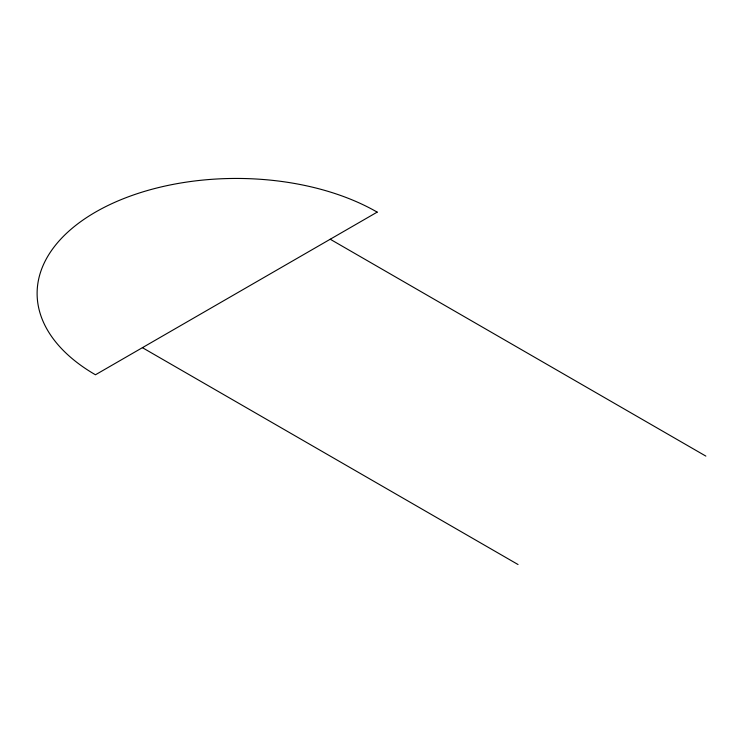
<?xml version="1.0" encoding="UTF-8"?>
<svg xmlns="http://www.w3.org/2000/svg" width="743" height="743" viewBox="0 0 743 743"><rect width="100%" height="100%" fill="white"/><g stroke="black" fill="none" stroke-linecap="round" stroke-linejoin="round"><path stroke-width="1.11" d="M330.226 239.237L705.85 456.1M142.415 347.668L518.038 564.531M377.184 212.126L95.466 374.778A199.208 115.007 0 0 1 95.466 212.126A199.208 115.007 0 0 1 377.184 212.126"/></g></svg>
